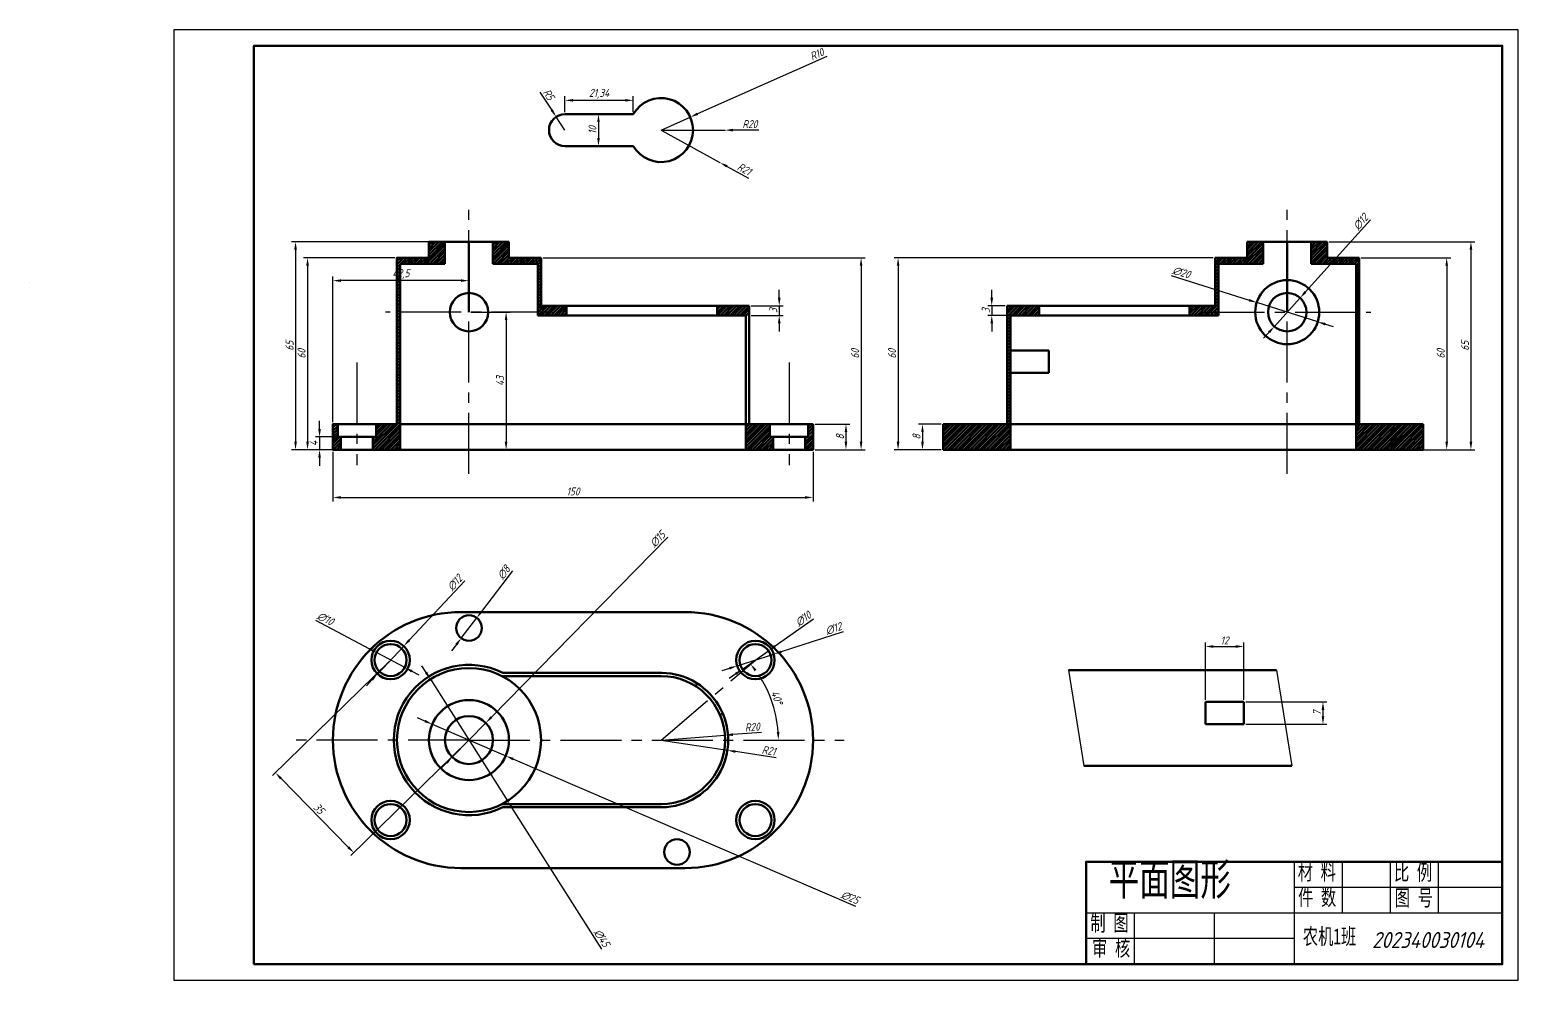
# Model space of a CAD drawing. Header units: millimetres. Extents: x -45 to 420, y 0 to 297.
import ezdxf

# ---------------------------------------------------------------- set-up
doc = ezdxf.new("R2010")
doc.units = ezdxf.units.MM
doc.linetypes.add('CENTER2', pattern=[28.575, 19.05, -3.175, 3.175, -3.175])
doc.layers.get('0').update_dxf_attribs({"linetype": 'ZIGZAG'})
doc.layers.get('Defpoints').update_dxf_attribs({"linetype": 'CENTER2'})
doc.layers.add('粗实线', color=6, linetype='Continuous', lineweight=50)
doc.layers.add('细实线', color=4, linetype='Continuous', lineweight=25)
doc.styles.get("Standard").update_dxf_attribs({"font": 'gbeitc.shx', "bigfont": 'gbcbig.shx'})
doc.styles.add('汉字', font='simfang.ttf', dxfattribs={"width": 0.7})
doc.linetypes.add('ZIGZAG', pattern='A,0.00254,-5.08,[131,ltypeshp.shx,S=5.08,R=0,X=-5.08,Y=0],-10.16,[131,ltypeshp.shx,S=5.08,R=180,X=5.08,Y=0],-5.08', length=20.32254)
doc.dimstyles.new('ISO-25', dxfattribs={"dimtxt": 2.5, "dimasz": 2.5, "dimexe": 1.25, "dimexo": 0.625, "dimtad": 1, "dimtxsty": 'Standard', "dimcen": 2.5, "dimadec": 0, "dimazin": 0, "dimtfac": 1, "dimtmove": 0, "dimatfit": 3, "dimfxl": 1, "dimarcsym": 0})

# ---------------------------------------------------------------- blocks, each defined once
blk = doc.blocks.new('*D3')
at = {"layer": 'Defpoints', "color": 0, "transparency": 16777216}
for p in [(97.42, 80.41), (86.92, 69.7)]:
    blk.add_point(p, dxfattribs=at)
at = {"layer": '粗实线', "color": 0, "lineweight": -2, "transparency": 16777216}
for p, q in [((154.28, 138.4), (99.17, 82.2)), ((86.92, 69.7), (97.42, 80.41)), ((85.17, 67.92), (83.42, 66.13))]:
    blk.add_line(p, q, dxfattribs=at)
at = {"layer": '粗实线', "color": 0, "transparency": 16777216}
for points in [[(98.88, 82.49), (99.47, 81.91), (97.42, 80.41)], [(84.87, 68.21), (85.47, 67.63), (86.92, 69.7)]]:
    blk.add_solid(points, dxfattribs=at)
at = {"layer": '粗实线', "color": 0, "transparency": 16777216, "insert": (151.12, 137.85), "char_height": 2.5, "attachment_point": 5, "rotation": 45.5629}
blk.add_mtext('∅15', dxfattribs=at)
blk = doc.blocks.new('*D4')
at = {"layer": 'Defpoints', "color": 0, "transparency": 16777216}
for p in [(80.69, 80), (103.66, 70.12)]:
    blk.add_point(p, dxfattribs=at)
at = {"layer": '粗实线', "color": 0, "lineweight": -2, "transparency": 16777216}
for p, q in [((78.4, 80.99), (76.1, 81.98)), ((80.69, 80), (103.66, 70.12)), ((213.09, 23.02), (105.95, 69.13))]:
    blk.add_line(p, q, dxfattribs=at)
at = {"layer": '粗实线', "color": 0, "transparency": 16777216}
for points in [[(78.56, 81.37), (78.23, 80.61), (80.69, 80)], [(106.12, 69.51), (105.79, 68.75), (103.66, 70.12)]]:
    blk.add_solid(points, dxfattribs=at)
at = {"layer": '粗实线', "color": 0, "transparency": 16777216, "insert": (211.24, 25.86), "char_height": 2.5, "attachment_point": 5, "rotation": 336.7152}
blk.add_mtext('∅25', dxfattribs=at)
blk = doc.blocks.new('*D5')
at = {"layer": 'Defpoints', "color": 0, "transparency": 16777216}
for p in [(80.11, 94.05), (104.23, 56.07)]:
    blk.add_point(p, dxfattribs=at)
at = {"layer": '粗实线', "color": 0, "lineweight": -2, "transparency": 16777216}
for p, q in [((78.77, 96.16), (77.43, 98.27)), ((80.11, 94.05), (104.23, 56.07)), ((133.67, 9.72), (105.57, 53.95))]:
    blk.add_line(p, q, dxfattribs=at)
at = {"layer": '粗实线', "color": 0, "transparency": 16777216}
for points in [[(79.12, 96.39), (78.42, 95.94), (80.11, 94.05)], [(105.93, 54.18), (105.22, 53.73), (104.23, 56.07)]]:
    blk.add_solid(points, dxfattribs=at)
at = {"layer": '粗实线', "color": 0, "transparency": 16777216, "insert": (133.69, 13.18), "char_height": 2.5, "attachment_point": 5, "rotation": 302.4157}
blk.add_mtext('∅45', dxfattribs=at)
blk = doc.blocks.new('*D10')
at = {"layer": 'Defpoints', "color": 0, "transparency": 16777216}
for p in [(338.29, 211.77), (357.36, 205.74)]:
    blk.add_point(p, dxfattribs=at)
at = {"layer": '粗实线', "color": 0, "lineweight": -2, "transparency": 16777216}
for p, q in [((311.57, 220.21), (335.91, 212.52)), ((357.36, 205.74), (338.29, 211.77)), ((359.75, 204.99), (362.13, 204.24))]:
    blk.add_line(p, q, dxfattribs=at)
at = {"layer": '粗实线', "color": 0, "transparency": 16777216}
for points in [[(336.03, 212.92), (335.78, 212.12), (338.29, 211.77)], [(359.87, 205.39), (359.62, 204.59), (357.36, 205.74)]]:
    blk.add_solid(points, dxfattribs=at)
at = {"layer": '粗实线', "color": 0, "transparency": 16777216, "insert": (314.76, 221.16), "char_height": 2.5, "attachment_point": 5, "rotation": 342.4742}
blk.add_mtext('∅20', dxfattribs=at)
blk = doc.blocks.new('*D11')
at = {"layer": 'Defpoints', "color": 0, "transparency": 16777216}
for p in [(351.85, 213.21), (343.81, 204.3)]:
    blk.add_point(p, dxfattribs=at)
at = {"layer": '粗实线', "color": 0, "lineweight": -2, "transparency": 16777216}
for p, q in [((373.89, 237.62), (353.52, 215.06)), ((343.81, 204.3), (351.85, 213.21)), ((342.13, 202.45), (340.45, 200.59))]:
    blk.add_line(p, q, dxfattribs=at)
at = {"layer": '粗实线', "color": 0, "transparency": 16777216}
for points in [[(353.21, 215.34), (353.83, 214.78), (351.85, 213.21)], [(341.82, 202.73), (342.44, 202.17), (343.81, 204.3)]]:
    blk.add_solid(points, dxfattribs=at)
at = {"layer": '粗实线', "color": 0, "transparency": 16777216, "insert": (370.75, 236.94), "char_height": 2.5, "attachment_point": 5, "rotation": 47.9179}
blk.add_mtext('∅12', dxfattribs=at)
blk = doc.blocks.new('*D12')
at = {"layer": 'Defpoints', "color": 0, "transparency": 16777216}
for p in [(152.17, 265.65), (161.31, 269.71)]:
    blk.add_point(p, dxfattribs=at)
at = {"layer": '粗实线', "color": 0, "lineweight": -2, "transparency": 16777216}
for p, q in [((203.94, 288.67), (163.59, 270.73)), ((152.17, 265.65), (161.31, 269.71))]:
    blk.add_line(p, q, dxfattribs=at)
at = {"layer": '粗实线', "color": 0, "transparency": 16777216}
blk.add_solid([(163.43, 271.11), (163.76, 270.35), (161.31, 269.71)], dxfattribs=at)
at = {"layer": '粗实线', "color": 0, "transparency": 16777216, "insert": (200.84, 289.35), "char_height": 2.5, "attachment_point": 5, "rotation": 23.9771}
blk.add_mtext('R10', dxfattribs=at)
blk = doc.blocks.new('*D13')
at = {"layer": 'Defpoints', "color": 0, "transparency": 16777216}
for p in [(94.6, 113.24), (89.75, 106.88)]:
    blk.add_point(p, dxfattribs=at)
at = {"layer": '粗实线', "color": 0, "lineweight": -2, "transparency": 16777216}
for p, q in [((105.78, 127.91), (96.11, 115.23)), ((89.75, 106.88), (94.6, 113.24)), ((88.23, 104.89), (86.72, 102.9))]:
    blk.add_line(p, q, dxfattribs=at)
at = {"layer": '粗实线', "color": 0, "transparency": 16777216}
for points in [[(95.78, 115.48), (96.44, 114.98), (94.6, 113.24)], [(87.9, 105.14), (88.57, 104.64), (89.75, 106.88)]]:
    blk.add_solid(points, dxfattribs=at)
at = {"layer": '粗实线', "color": 0, "transparency": 16777216, "insert": (103.04, 127.41), "char_height": 2.5, "attachment_point": 5, "rotation": 52.6988}
blk.add_mtext('∅8', dxfattribs=at)
blk = doc.blocks.new('*D14')
at = {"layer": 'Defpoints', "color": 0, "transparency": 16777216}
for p in [(71.78, 104.43), (63.57, 95.68)]:
    blk.add_point(p, dxfattribs=at)
at = {"layer": '粗实线', "color": 0, "lineweight": -2, "transparency": 16777216}
for p, q in [((90.92, 124.83), (73.5, 106.26)), ((63.57, 95.68), (71.78, 104.43)), ((61.86, 93.86), (60.15, 92.04))]:
    blk.add_line(p, q, dxfattribs=at)
at = {"layer": '粗实线', "color": 0, "transparency": 16777216}
for points in [[(73.19, 106.54), (73.8, 105.97), (71.78, 104.43)], [(61.56, 94.15), (62.17, 93.58), (63.57, 95.68)]]:
    blk.add_solid(points, dxfattribs=at)
at = {"layer": '粗实线', "color": 0, "transparency": 16777216, "insert": (87.77, 124.21), "char_height": 2.5, "attachment_point": 5, "rotation": 46.8171}
blk.add_mtext('∅12', dxfattribs=at)
blk = doc.blocks.new('*D15')
at = {"layer": 'Defpoints', "color": 0, "transparency": 16777216}
for p in [(63.26, 102.4), (72.1, 97.72)]:
    blk.add_point(p, dxfattribs=at)
at = {"layer": '粗实线', "color": 0, "lineweight": -2, "transparency": 16777216}
for p, q in [((44.17, 112.5), (61.05, 103.57)), ((72.1, 97.72), (63.26, 102.4)), ((74.31, 96.55), (76.52, 95.38))]:
    blk.add_line(p, q, dxfattribs=at)
at = {"layer": '粗实线', "color": 0, "transparency": 16777216}
for points in [[(61.24, 103.94), (60.85, 103.2), (63.26, 102.4)], [(74.5, 96.92), (74.11, 96.18), (72.1, 97.72)]]:
    blk.add_solid(points, dxfattribs=at)
at = {"layer": '粗实线', "color": 0, "transparency": 16777216, "insert": (47.3, 112.96), "char_height": 2.5, "attachment_point": 5, "rotation": 332.1172}
blk.add_mtext('∅10', dxfattribs=at)
blk = doc.blocks.new('*D16')
at = {"layer": 'Defpoints', "color": 0, "transparency": 16777216}
for p in [(175.96, 98.23), (187.38, 101.89)]:
    blk.add_point(p, dxfattribs=at)
at = {"layer": '粗实线', "color": 0, "lineweight": -2, "transparency": 16777216}
for p, q in [((209.13, 108.87), (189.76, 102.66)), ((175.96, 98.23), (187.38, 101.89)), ((173.57, 97.46), (171.19, 96.7))]:
    blk.add_line(p, q, dxfattribs=at)
at = {"layer": '粗实线', "color": 0, "transparency": 16777216}
for points in [[(189.64, 103.05), (189.89, 102.26), (187.38, 101.89)], [(173.45, 97.86), (173.7, 97.07), (175.96, 98.23)]]:
    blk.add_solid(points, dxfattribs=at)
at = {"layer": '粗实线', "color": 0, "transparency": 16777216, "insert": (206.07, 109.86), "char_height": 2.5, "attachment_point": 5, "rotation": 17.7818}
blk.add_mtext('∅12', dxfattribs=at)
blk = doc.blocks.new('*D17')
at = {"layer": 'Defpoints', "color": 0, "transparency": 16777216}
for p in [(185.75, 102.95), (177.59, 97.17)]:
    blk.add_point(p, dxfattribs=at)
at = {"layer": '粗实线', "color": 0, "lineweight": -2, "transparency": 16777216}
for p, q in [((199.78, 112.87), (187.79, 104.39)), ((177.59, 97.17), (185.75, 102.95)), ((175.55, 95.73), (173.51, 94.28))]:
    blk.add_line(p, q, dxfattribs=at)
at = {"layer": '粗实线', "color": 0, "transparency": 16777216}
for points in [[(187.55, 104.73), (188.03, 104.05), (185.75, 102.95)], [(175.31, 96.07), (175.79, 95.39), (177.59, 97.17)]]:
    blk.add_solid(points, dxfattribs=at)
at = {"layer": '粗实线', "color": 0, "transparency": 16777216, "insert": (196.61, 112.93), "char_height": 2.5, "attachment_point": 5, "rotation": 35.2844}
blk.add_mtext('∅10', dxfattribs=at)
blk = doc.blocks.new('*D18')
at = {"layer": 'Defpoints', "color": 0, "transparency": 16777216}
for p in [(143.51, 274.95), (122.17, 270.65), (143.51, 270.65)]:
    blk.add_point(p, dxfattribs=at)
at = {"layer": '粗实线', "color": 0, "lineweight": -2, "transparency": 16777216}
for p, q in [((122.17, 271.27), (122.17, 276.2)), ((124.67, 274.95), (141.01, 274.95)), ((143.51, 271.27), (143.51, 276.2))]:
    blk.add_line(p, q, dxfattribs=at)
at = {"layer": '粗实线', "color": 0, "transparency": 16777216}
for points in [[(124.67, 275.36), (124.67, 274.53), (122.17, 274.95)], [(141.01, 275.36), (141.01, 274.53), (143.51, 274.95)]]:
    blk.add_solid(points, dxfattribs=at)
at = {"layer": '粗实线', "color": 0, "transparency": 16777216, "insert": (132.84, 276.98), "char_height": 2.5, "attachment_point": 5}
blk.add_mtext('21,34', dxfattribs=at)
blk = doc.blocks.new('*D19')
at = {"layer": 'Defpoints', "color": 0, "transparency": 16777216}
for p in [(119.41, 269.82), (122.17, 265.65)]:
    blk.add_point(p, dxfattribs=at)
at = {"layer": '粗实线', "color": 0, "lineweight": -2, "transparency": 16777216}
for p, q in [((114.34, 277.45), (118.03, 271.9)), ((122.17, 265.65), (119.41, 269.82))]:
    blk.add_line(p, q, dxfattribs=at)
at = {"layer": '粗实线', "color": 0, "transparency": 16777216}
blk.add_solid([(118.38, 272.13), (117.68, 271.67), (119.41, 269.82)], dxfattribs=at)
at = {"layer": '粗实线', "color": 0, "transparency": 16777216, "insert": (117.06, 276.75), "char_height": 2.5, "attachment_point": 5, "rotation": 303.5512}
blk.add_mtext('R5', dxfattribs=at)
blk = doc.blocks.new('*D20')
at = {"layer": 'Defpoints', "color": 0, "transparency": 16777216}
for p in [(143.51, 270.65), (132.63, 260.65), (143.51, 260.65)]:
    blk.add_point(p, dxfattribs=at)
at = {"layer": '粗实线', "color": 0, "lineweight": -2, "transparency": 16777216}
for p, q in [((142.89, 270.65), (131.38, 270.65)), ((132.63, 268.15), (132.63, 263.15)), ((142.89, 260.65), (131.38, 260.65))]:
    blk.add_line(p, q, dxfattribs=at)
at = {"layer": '粗实线', "color": 0, "transparency": 16777216}
for points in [[(132.22, 268.15), (133.05, 268.15), (132.63, 270.65)], [(132.22, 263.15), (133.05, 263.15), (132.63, 260.65)]]:
    blk.add_solid(points, dxfattribs=at)
at = {"layer": '粗实线', "color": 0, "transparency": 16777216, "insert": (130.76, 265.65), "char_height": 2.5, "attachment_point": 5, "rotation": 90}
blk.add_mtext('10', dxfattribs=at)
blk = doc.blocks.new('*D21')
at = {"layer": 'Defpoints', "color": 0, "transparency": 16777216}
for p in [(152.17, 265.65), (172.17, 265.65)]:
    blk.add_point(p, dxfattribs=at)
at = {"layer": '粗实线', "color": 0, "lineweight": -2, "transparency": 16777216}
for p, q in [((152.17, 265.65), (172.17, 265.65)), ((182.69, 265.65), (174.67, 265.65))]:
    blk.add_line(p, q, dxfattribs=at)
at = {"layer": '粗实线', "color": 0, "transparency": 16777216}
blk.add_solid([(174.67, 266.07), (174.67, 265.23), (172.17, 265.65)], dxfattribs=at)
at = {"layer": '粗实线', "color": 0, "transparency": 16777216, "insert": (179.93, 267.52), "char_height": 2.5, "attachment_point": 5}
blk.add_mtext('R20', dxfattribs=at)
blk = doc.blocks.new('*D22')
at = {"layer": 'Defpoints', "color": 0, "transparency": 16777216}
for p in [(152.17, 265.65), (170.57, 255.53)]:
    blk.add_point(p, dxfattribs=at)
at = {"layer": '粗实线', "color": 0, "lineweight": -2, "transparency": 16777216}
for p, q in [((152.17, 265.65), (170.57, 255.53)), ((179.61, 250.56), (172.76, 254.32))]:
    blk.add_line(p, q, dxfattribs=at)
at = {"layer": '粗实线', "color": 0, "transparency": 16777216}
blk.add_solid([(172.96, 254.69), (172.56, 253.96), (170.57, 255.53)], dxfattribs=at)
at = {"layer": '粗实线', "color": 0, "transparency": 16777216, "insert": (178.19, 253.48), "char_height": 2.5, "attachment_point": 5, "rotation": 331.1852}
blk.add_mtext('R21', dxfattribs=at)
blk = doc.blocks.new('*D23')
at = {"layer": 'Defpoints', "color": 0, "transparency": 16777216}
for p in [(199.67, 173.76), (199.67, 165.76), (209.95, 165.76)]:
    blk.add_point(p, dxfattribs=at)
at = {"layer": '粗实线', "color": 0, "lineweight": -2, "transparency": 16777216}
for p, q in [((200.3, 173.76), (211.2, 173.76)), ((209.95, 171.26), (209.95, 168.26)), ((200.3, 165.76), (211.2, 165.76))]:
    blk.add_line(p, q, dxfattribs=at)
at = {"layer": '粗实线', "color": 0, "transparency": 16777216}
for points in [[(209.54, 171.26), (210.37, 171.26), (209.95, 173.76)], [(209.54, 168.26), (210.37, 168.26), (209.95, 165.76)]]:
    blk.add_solid(points, dxfattribs=at)
at = {"layer": '粗实线', "color": 0, "transparency": 16777216, "insert": (208.08, 169.76), "char_height": 2.5, "attachment_point": 5, "rotation": 90}
blk.add_mtext('8', dxfattribs=at)
blk = doc.blocks.new('*D24')
at = {"layer": 'Defpoints', "color": 0, "transparency": 16777216}
for p in [(179.67, 210.76), (179.67, 207.76), (189.11, 207.76)]:
    blk.add_point(p, dxfattribs=at)
at = {"layer": '粗实线', "color": 0, "lineweight": -2, "transparency": 16777216}
for p, q in [((189.11, 213.26), (189.11, 215.76)), ((180.3, 210.76), (190.36, 210.76)), ((189.11, 210.76), (189.11, 207.76)), ((180.3, 207.76), (190.36, 207.76)), ((189.11, 205.26), (189.11, 202.76))]:
    blk.add_line(p, q, dxfattribs=at)
at = {"layer": '粗实线', "color": 0, "transparency": 16777216}
for points in [[(188.69, 213.26), (189.53, 213.26), (189.11, 210.76)], [(188.69, 205.26), (189.53, 205.26), (189.11, 207.76)]]:
    blk.add_solid(points, dxfattribs=at)
at = {"layer": '粗实线', "color": 0, "transparency": 16777216, "insert": (187.24, 209.26), "char_height": 2.5, "attachment_point": 5, "rotation": 90}
blk.add_mtext('3', dxfattribs=at)
blk = doc.blocks.new('*D27')
at = {"layer": 'Defpoints', "color": 0, "transparency": 16777216}
for p in [(114.67, 225.76), (199.67, 165.76), (214.68, 165.76)]:
    blk.add_point(p, dxfattribs=at)
at = {"layer": '粗实线', "color": 0, "lineweight": -2, "transparency": 16777216}
for p, q in [((115.3, 225.76), (215.93, 225.76)), ((214.68, 223.26), (214.68, 168.26)), ((200.3, 165.76), (215.93, 165.76))]:
    blk.add_line(p, q, dxfattribs=at)
at = {"layer": '粗实线', "color": 0, "transparency": 16777216}
for points in [[(214.26, 223.26), (215.09, 223.26), (214.68, 225.76)], [(214.26, 168.26), (215.09, 168.26), (214.68, 165.76)]]:
    blk.add_solid(points, dxfattribs=at)
at = {"layer": '粗实线', "color": 0, "transparency": 16777216, "insert": (212.8, 195.76), "char_height": 2.5, "attachment_point": 5, "rotation": 90}
blk.add_mtext('60', dxfattribs=at)
blk = doc.blocks.new('*D28')
at = {"layer": 'Defpoints', "color": 0, "transparency": 16777216}
for p in [(104.67, 230.76), (37.98, 165.76), (49.67, 165.76)]:
    blk.add_point(p, dxfattribs=at)
at = {"layer": '粗实线', "color": 0, "lineweight": -2, "transparency": 16777216}
for p, q in [((104.05, 230.76), (36.73, 230.76)), ((37.98, 228.26), (37.98, 168.26)), ((49.05, 165.76), (36.73, 165.76))]:
    blk.add_line(p, q, dxfattribs=at)
at = {"layer": '粗实线', "color": 0, "transparency": 16777216}
for points in [[(37.57, 228.26), (38.4, 228.26), (37.98, 230.76)], [(37.57, 168.26), (38.4, 168.26), (37.98, 165.76)]]:
    blk.add_solid(points, dxfattribs=at)
at = {"layer": '粗实线', "color": 0, "transparency": 16777216, "insert": (36.11, 198.26), "char_height": 2.5, "attachment_point": 5, "rotation": 90}
blk.add_mtext('65', dxfattribs=at)
blk = doc.blocks.new('*D29')
at = {"layer": 'Defpoints', "color": 0, "transparency": 16777216}
for p in [(69.67, 225.76), (41.73, 165.76), (49.67, 165.76)]:
    blk.add_point(p, dxfattribs=at)
at = {"layer": '粗实线', "color": 0, "lineweight": -2, "transparency": 16777216}
for p, q in [((69.05, 225.76), (40.48, 225.76)), ((41.73, 223.26), (41.73, 168.26)), ((49.05, 165.76), (40.48, 165.76))]:
    blk.add_line(p, q, dxfattribs=at)
at = {"layer": '粗实线', "color": 0, "transparency": 16777216}
for points in [[(41.32, 223.26), (42.15, 223.26), (41.73, 225.76)], [(41.32, 168.26), (42.15, 168.26), (41.73, 165.76)]]:
    blk.add_solid(points, dxfattribs=at)
at = {"layer": '粗实线', "color": 0, "transparency": 16777216, "insert": (39.86, 195.76), "char_height": 2.5, "attachment_point": 5, "rotation": 90}
blk.add_mtext('60', dxfattribs=at)
blk = doc.blocks.new('*D31')
at = {"layer": 'Defpoints', "color": 0, "transparency": 16777216}
for p in [(325.33, 225.76), (226.24, 165.76), (240.33, 165.76)]:
    blk.add_point(p, dxfattribs=at)
at = {"layer": '粗实线', "color": 0, "lineweight": -2, "transparency": 16777216}
for p, q in [((324.7, 225.76), (224.99, 225.76)), ((226.24, 223.26), (226.24, 168.26)), ((239.7, 165.76), (224.99, 165.76))]:
    blk.add_line(p, q, dxfattribs=at)
at = {"layer": '粗实线', "color": 0, "transparency": 16777216}
for points in [[(225.82, 223.26), (226.65, 223.26), (226.24, 225.76)], [(225.82, 168.26), (226.65, 168.26), (226.24, 165.76)]]:
    blk.add_solid(points, dxfattribs=at)
at = {"layer": '粗实线', "color": 0, "transparency": 16777216, "insert": (224.36, 195.76), "char_height": 2.5, "attachment_point": 5, "rotation": 90}
blk.add_mtext('60', dxfattribs=at)
blk = doc.blocks.new('*D32')
at = {"layer": 'Defpoints', "color": 0, "transparency": 16777216}
for p in [(370.33, 225.76), (390.33, 165.76), (397.65, 165.76)]:
    blk.add_point(p, dxfattribs=at)
at = {"layer": '粗实线', "color": 0, "lineweight": -2, "transparency": 16777216}
for p, q in [((370.95, 225.76), (398.9, 225.76)), ((397.65, 223.26), (397.65, 168.26)), ((390.95, 165.76), (398.9, 165.76))]:
    blk.add_line(p, q, dxfattribs=at)
at = {"layer": '粗实线', "color": 0, "transparency": 16777216}
for points in [[(397.23, 223.26), (398.07, 223.26), (397.65, 225.76)], [(397.23, 168.26), (398.07, 168.26), (397.65, 165.76)]]:
    blk.add_solid(points, dxfattribs=at)
at = {"layer": '粗实线', "color": 0, "transparency": 16777216, "insert": (395.78, 195.76), "char_height": 2.5, "attachment_point": 5, "rotation": 90}
blk.add_mtext('60', dxfattribs=at)
blk = doc.blocks.new('*D33')
at = {"layer": 'Defpoints', "color": 0, "transparency": 16777216}
for p in [(360.33, 230.76), (360.33, 165.76), (405.22, 165.76)]:
    blk.add_point(p, dxfattribs=at)
at = {"layer": '粗实线', "color": 0, "lineweight": -2, "transparency": 16777216}
for p, q in [((360.95, 230.76), (406.47, 230.76)), ((405.22, 228.26), (405.22, 168.26)), ((360.95, 165.76), (406.47, 165.76))]:
    blk.add_line(p, q, dxfattribs=at)
at = {"layer": '粗实线', "color": 0, "transparency": 16777216}
for points in [[(404.8, 228.26), (405.64, 228.26), (405.22, 230.76)], [(404.8, 168.26), (405.64, 168.26), (405.22, 165.76)]]:
    blk.add_solid(points, dxfattribs=at)
at = {"layer": '粗实线', "color": 0, "transparency": 16777216, "insert": (403.34, 198.26), "char_height": 2.5, "attachment_point": 5, "rotation": 90}
blk.add_mtext('65', dxfattribs=at)
blk = doc.blocks.new('*D34')
at = {"layer": 'Defpoints', "color": 0, "transparency": 16777216}
for p in [(240.33, 173.76), (233.86, 165.76), (240.33, 165.76)]:
    blk.add_point(p, dxfattribs=at)
at = {"layer": '粗实线', "color": 0, "lineweight": -2, "transparency": 16777216}
for p, q in [((239.7, 173.76), (232.61, 173.76)), ((233.86, 171.26), (233.86, 168.26)), ((239.7, 165.76), (232.61, 165.76))]:
    blk.add_line(p, q, dxfattribs=at)
at = {"layer": '粗实线', "color": 0, "transparency": 16777216}
for points in [[(233.44, 171.26), (234.28, 171.26), (233.86, 173.76)], [(233.44, 168.26), (234.28, 168.26), (233.86, 165.76)]]:
    blk.add_solid(points, dxfattribs=at)
at = {"layer": '粗实线', "color": 0, "transparency": 16777216, "insert": (231.99, 169.76), "char_height": 2.5, "attachment_point": 5, "rotation": 90}
blk.add_mtext('8', dxfattribs=at)
blk = doc.blocks.new('*D35')
at = {"layer": 'Defpoints', "color": 0, "transparency": 16777216}
for p in [(260.33, 210.76), (255.51, 207.76), (261.33, 207.76)]:
    blk.add_point(p, dxfattribs=at)
at = {"layer": '粗实线', "color": 0, "lineweight": -2, "transparency": 16777216}
for p, q in [((255.51, 213.26), (255.51, 215.76)), ((259.7, 210.76), (254.26, 210.76)), ((255.51, 210.76), (255.51, 207.76)), ((260.7, 207.76), (254.26, 207.76)), ((255.51, 205.26), (255.51, 202.76))]:
    blk.add_line(p, q, dxfattribs=at)
at = {"layer": '粗实线', "color": 0, "transparency": 16777216}
for points in [[(255.09, 213.26), (255.93, 213.26), (255.51, 210.76)], [(255.09, 205.26), (255.93, 205.26), (255.51, 207.76)]]:
    blk.add_solid(points, dxfattribs=at)
at = {"layer": '粗实线', "color": 0, "transparency": 16777216, "insert": (253.64, 209.26), "char_height": 2.5, "attachment_point": 5, "rotation": 90}
blk.add_mtext('3', dxfattribs=at)
blk = doc.blocks.new('*D36')
at = {"layer": 'Defpoints', "color": 0, "transparency": 16777216}
for p in [(152.17, 75.06), (172.93, 71.85)]:
    blk.add_point(p, dxfattribs=at)
at = {"layer": '粗实线', "color": 0, "lineweight": -2, "transparency": 16777216}
for p, q in [((152.17, 75.06), (172.93, 71.85)), ((188.17, 69.49), (175.4, 71.47))]:
    blk.add_line(p, q, dxfattribs=at)
at = {"layer": '粗实线', "color": 0, "transparency": 16777216}
blk.add_solid([(175.46, 71.88), (175.33, 71.05), (172.93, 71.85)], dxfattribs=at)
at = {"layer": '粗实线', "color": 0, "transparency": 16777216, "insert": (185.83, 71.75), "char_height": 2.5, "attachment_point": 5, "rotation": 351.2041}
blk.add_mtext('R21', dxfattribs=at)
blk = doc.blocks.new('*D37')
at = {"layer": 'Defpoints', "color": 0, "transparency": 16777216}
for p in [(152.17, 75.06), (172.12, 76.56)]:
    blk.add_point(p, dxfattribs=at)
at = {"layer": '粗实线', "color": 0, "lineweight": -2, "transparency": 16777216}
for p, q in [((152.17, 75.06), (172.12, 76.56)), ((183.57, 77.43), (174.61, 76.75))]:
    blk.add_line(p, q, dxfattribs=at)
at = {"layer": '粗实线', "color": 0, "transparency": 16777216}
blk.add_solid([(174.58, 77.17), (174.64, 76.33), (172.12, 76.56)], dxfattribs=at)
at = {"layer": '粗实线', "color": 0, "transparency": 16777216, "insert": (180.67, 79.09), "char_height": 2.5, "attachment_point": 5, "rotation": 4.3105}
blk.add_mtext('R20', dxfattribs=at)
blk = doc.blocks.new('*D39')
at = {"layer": 'Defpoints', "color": 0, "lineweight": -2, "transparency": 16777216}
blk.add_arc((152.17, 75.06), 36.68, 3.9059, 36.3788, dxfattribs=at)
at = {"layer": 'Defpoints', "color": 0, "transparency": 16777216}
for p in [(181.67, 100.06), (187.85, 83.58), (92.17, 75.06), (152.17, 75.06), (209.39, 75.06)]:
    blk.add_point(p, dxfattribs=at)
for points in [[(181.38, 96.56), (182.03, 97.07), (180.15, 98.78)], [(189.18, 77.57), (188.35, 77.54), (188.85, 75.06)]]:
    blk.add_solid(points, dxfattribs=at)
at = {"layer": 'Defpoints', "color": 0, "transparency": 16777216, "insert": (188.37, 88.34), "char_height": 2.5, "attachment_point": 5, "rotation": 290.1424}
blk.add_mtext('40°', dxfattribs=at)
blk = doc.blocks.new('*D40')
at = {"layer": 'Defpoints', "color": 0, "transparency": 16777216}
for p in [(67.68, 100.06), (92.17, 75.06), (56.2, 39.81)]:
    blk.add_point(p, dxfattribs=at)
at = {"layer": '粗实线', "color": 0, "lineweight": -2, "transparency": 16777216}
for p, q in [((67.23, 99.62), (30.81, 63.93)), ((91.73, 74.62), (55.3, 38.93)), ((33.45, 63.02), (54.45, 41.59))]:
    blk.add_line(p, q, dxfattribs=at)
at = {"layer": '粗实线', "color": 0, "transparency": 16777216}
for points in [[(33.75, 63.31), (33.15, 62.73), (31.7, 64.81)], [(54.74, 41.89), (54.15, 41.3), (56.2, 39.81)]]:
    blk.add_solid(points, dxfattribs=at)
at = {"layer": '粗实线', "color": 0, "transparency": 16777216, "insert": (45.29, 53.62), "char_height": 2.5, "attachment_point": 5, "rotation": 314.4153}
blk.add_mtext('35', dxfattribs=at)
blk = doc.blocks.new('*D41')
at = {"layer": 'Defpoints', "color": 0, "transparency": 16777216}
for p in [(334.24, 86.98), (334.24, 79.98), (358.99, 79.98)]:
    blk.add_point(p, dxfattribs=at)
at = {"layer": '粗实线', "color": 0, "lineweight": -2, "transparency": 16777216}
for p, q in [((334.87, 86.98), (360.24, 86.98)), ((358.99, 84.48), (358.99, 82.48)), ((334.87, 79.98), (360.24, 79.98))]:
    blk.add_line(p, q, dxfattribs=at)
at = {"layer": '粗实线', "color": 0, "transparency": 16777216}
for points in [[(358.58, 84.48), (359.41, 84.48), (358.99, 86.98)], [(358.58, 82.48), (359.41, 82.48), (358.99, 79.98)]]:
    blk.add_solid(points, dxfattribs=at)
at = {"layer": '粗实线', "color": 0, "transparency": 16777216, "insert": (357.12, 83.48), "char_height": 2.5, "attachment_point": 5, "rotation": 90}
blk.add_mtext('7', dxfattribs=at)
blk = doc.blocks.new('*D42')
at = {"layer": 'Defpoints', "color": 0, "transparency": 16777216}
for p in [(334.24, 104.29), (322.24, 86.98), (334.24, 86.98)]:
    blk.add_point(p, dxfattribs=at)
at = {"layer": '粗实线', "color": 0, "lineweight": -2, "transparency": 16777216}
for p, q in [((322.24, 87.6), (322.24, 105.54)), ((324.74, 104.29), (331.74, 104.29)), ((334.24, 87.6), (334.24, 105.54))]:
    blk.add_line(p, q, dxfattribs=at)
at = {"layer": '粗实线', "color": 0, "transparency": 16777216}
for points in [[(324.74, 104.71), (324.74, 103.87), (322.24, 104.29)], [(331.74, 104.71), (331.74, 103.87), (334.24, 104.29)]]:
    blk.add_solid(points, dxfattribs=at)
at = {"layer": '粗实线', "color": 0, "transparency": 16777216, "insert": (328.24, 106.17), "char_height": 2.5, "attachment_point": 5}
blk.add_mtext('12', dxfattribs=at)
blk = doc.blocks.new('*D43')
at = {"layer": 'Defpoints', "color": 0, "transparency": 16777216}
for p in [(51.17, 169.76), (45.48, 165.76), (51.17, 165.76)]:
    blk.add_point(p, dxfattribs=at)
at = {"layer": '粗实线', "color": 0, "lineweight": -2, "transparency": 16777216}
for p, q in [((45.48, 172.26), (45.48, 174.76)), ((50.55, 169.76), (44.23, 169.76)), ((45.48, 169.76), (45.48, 165.76)), ((50.55, 165.76), (44.23, 165.76)), ((45.48, 163.26), (45.48, 160.76))]:
    blk.add_line(p, q, dxfattribs=at)
at = {"layer": '粗实线', "color": 0, "transparency": 16777216}
for points in [[(45.06, 172.26), (45.9, 172.26), (45.48, 169.76)], [(45.06, 163.26), (45.9, 163.26), (45.48, 165.76)]]:
    blk.add_solid(points, dxfattribs=at)
at = {"layer": '粗实线', "color": 0, "transparency": 16777216, "insert": (43.6, 167.76), "char_height": 2.5, "attachment_point": 5, "rotation": 90}
blk.add_mtext('4', dxfattribs=at)
blk = doc.blocks.new('*D44')
at = {"layer": 'Defpoints', "color": 0, "transparency": 16777216}
for p in [(49.67, 165.76), (199.67, 165.76), (199.67, 150.86)]:
    blk.add_point(p, dxfattribs=at)
at = {"layer": '粗实线', "color": 0, "lineweight": -2, "transparency": 16777216}
for p, q in [((49.67, 165.13), (49.67, 149.61)), ((199.67, 165.13), (199.67, 149.61)), ((52.17, 150.86), (197.17, 150.86))]:
    blk.add_line(p, q, dxfattribs=at)
at = {"layer": '粗实线', "color": 0, "transparency": 16777216}
for points in [[(52.17, 151.28), (52.17, 150.44), (49.67, 150.86)], [(197.17, 151.28), (197.17, 150.44), (199.67, 150.86)]]:
    blk.add_solid(points, dxfattribs=at)
at = {"layer": '粗实线', "color": 0, "transparency": 16777216, "insert": (124.67, 152.73), "char_height": 2.5, "attachment_point": 5}
blk.add_mtext('150', dxfattribs=at)
blk = doc.blocks.new('*D45')
at = {"layer": 'Defpoints', "color": 0, "transparency": 16777216}
for p in [(92.17, 208.76), (92.17, 165.76), (103.77, 165.76)]:
    blk.add_point(p, dxfattribs=at)
at = {"layer": '粗实线', "color": 0, "lineweight": -2, "transparency": 16777216}
for p, q in [((92.8, 208.76), (105.02, 208.76)), ((103.77, 206.26), (103.77, 168.26)), ((92.8, 165.76), (105.02, 165.76))]:
    blk.add_line(p, q, dxfattribs=at)
at = {"layer": '粗实线', "color": 0, "transparency": 16777216}
for points in [[(103.35, 206.26), (104.18, 206.26), (103.77, 208.76)], [(103.35, 168.26), (104.18, 168.26), (103.77, 165.76)]]:
    blk.add_solid(points, dxfattribs=at)
at = {"layer": '粗实线', "color": 0, "transparency": 16777216, "insert": (101.89, 187.26), "char_height": 2.5, "attachment_point": 5, "rotation": 90}
blk.add_mtext('43', dxfattribs=at)
blk = doc.blocks.new('*D46')
at = {"layer": 'Defpoints', "color": 0, "transparency": 16777216}
for p in [(49.67, 218.61), (92.17, 208.76), (49.67, 173.76)]:
    blk.add_point(p, dxfattribs=at)
at = {"layer": '粗实线', "color": 0, "lineweight": -2, "transparency": 16777216}
for p, q in [((49.67, 174.38), (49.67, 219.86)), ((89.67, 218.61), (52.17, 218.61)), ((92.17, 209.38), (92.17, 219.86))]:
    blk.add_line(p, q, dxfattribs=at)
at = {"layer": '粗实线', "color": 0, "transparency": 16777216}
for points in [[(52.17, 219.02), (52.17, 218.19), (49.67, 218.61)], [(89.67, 219.02), (89.67, 218.19), (92.17, 218.61)]]:
    blk.add_solid(points, dxfattribs=at)
at = {"layer": '粗实线', "color": 0, "transparency": 16777216, "insert": (70.92, 220.64), "char_height": 2.5, "attachment_point": 5}
blk.add_mtext('42,5', dxfattribs=at)

msp = doc.modelspace()

# ---------------------------------------------------------------- hatches: boundary and pattern name
at = {"layer": '粗实线'}
h = msp.add_hatch(dxfattribs=at)
h.set_pattern_fill('JIS_WOOD', color=256)
h.paths.add_polyline_path([(84.674, 230.755), (79.674, 230.755), (79.674, 225.755), (69.674, 225.755), (69.674, 208.755), (70.674, 208.755), (70.674, 223.832), (84.674, 223.832)])
h = msp.add_hatch(dxfattribs=at)
h.set_pattern_fill('JIS_WOOD', color=256)
h.paths.add_polyline_path([(113.674, 207.755), (114.674, 207.755), (114.674, 225.755), (104.674, 225.755), (104.674, 230.755), (99.674, 230.755), (99.674, 223.832), (113.674, 223.832)])
h = msp.add_hatch(dxfattribs=at)
h.set_pattern_fill('JIS_WOOD', color=256)
h.paths.add_polyline_path([(113.674, 207.755), (122.674, 207.755), (122.674, 210.755), (114.674, 210.755), (114.674, 225.755), (104.674, 225.755), (104.674, 230.755), (99.674, 230.755), (99.674, 223.832), (113.674, 223.832)])
h = msp.add_hatch(dxfattribs=at)
h.set_pattern_fill('JIS_WOOD', color=256)
h.paths.add_polyline_path([(326.326, 207.755), (317.326, 207.755), (317.326, 210.755), (325.326, 210.755), (325.326, 225.755), (335.326, 225.755), (335.326, 230.755), (340.326, 230.755), (340.326, 223.832), (326.326, 223.832)])
h = msp.add_hatch(dxfattribs=at)
h.set_pattern_fill('JIS_WOOD', color=256)
h.paths.add_polyline_path([(326.326, 207.755), (325.326, 207.755), (325.326, 225.755), (335.326, 225.755), (335.326, 230.755), (340.326, 230.755), (340.326, 223.832), (326.326, 223.832)])
h = msp.add_hatch(dxfattribs=at)
h.set_pattern_fill('JIS_WOOD', color=256)
h.paths.add_polyline_path([(370.326, 225.755), (360.326, 225.755), (360.326, 230.755), (355.326, 230.755), (355.326, 223.832), (369.326, 223.832), (369.326, 173.755), (369.326, 165.755), (390.326, 165.755), (390.326, 173.755), (370.326, 173.755)])
h = msp.add_hatch(dxfattribs=at)
h.set_pattern_fill('JIS_WOOD', color=256)
h.paths.add_polyline_path([(179.674, 210.755), (169.674, 210.755), (169.674, 207.755), (179.674, 207.755)])
h = msp.add_hatch(dxfattribs=at)
h.set_pattern_fill('JIS_WOOD', color=256)
h.paths.add_polyline_path([(260.326, 173.755), (240.326, 173.755), (240.326, 165.755), (261.326, 165.755), (261.326, 173.755), (261.326, 207.755), (270.326, 207.755), (270.326, 210.755), (260.326, 210.755)])
h = msp.add_hatch(dxfattribs=at)
h.set_pattern_fill('JIS_WOOD', color=256)
h.paths.add_polyline_path([(260.326, 210.755), (270.326, 210.755), (270.326, 207.755), (260.326, 207.755)])
h = msp.add_hatch(dxfattribs=at)
h.set_pattern_fill('JIS_WOOD', color=256)
h.paths.add_polyline_path([(52.174, 169.755), (51.174, 169.755), (51.174, 173.755), (49.674, 173.755), (49.674, 165.755), (52.174, 165.755)])
h.paths.add_polyline_path([(63.174, 169.755), (62.174, 169.755), (62.174, 165.755), (70.674, 165.755), (70.674, 173.755), (70.674, 208.755), (69.674, 208.755), (69.674, 173.755), (63.174, 173.755)])
h = msp.add_hatch(dxfattribs=at)
h.set_pattern_fill('JIS_WOOD', color=256)
h.paths.add_polyline_path([(186.174, 173.755), (178.674, 173.755), (178.674, 165.755), (187.174, 165.755), (187.174, 169.755), (186.174, 169.755)])
h.paths.add_polyline_path([(199.674, 173.755), (198.174, 173.755), (198.174, 169.755), (197.174, 169.755), (197.174, 165.755), (199.674, 165.755)])
h = msp.add_hatch(dxfattribs=at)
h.set_pattern_fill('JIS_WOOD', color=256)
h.paths.add_polyline_path([(369.326, 173.755), (370.326, 173.755), (390.326, 173.755), (390.326, 165.755), (369.326, 165.755)])
h = msp.add_hatch(dxfattribs=at)
h.set_pattern_fill('JIS_WOOD', color=256)
h.paths.add_polyline_path([(380.326, 173.755), (390.326, 173.755), (390.326, 165.755), (380.326, 165.755)])

# ---------------------------------------------------------------- linework, layer by layer
for p, q in [((279.466, 96.908), (284.232, 66.979)), ((344.466, 96.908), (349.232, 66.979))]:
    msp.add_line(p, q)
at = {"layer": 'Defpoints'}
for p, q in [((92.174, 158.221), (92.174, 243.222)), ((347.826, 158.221), (347.826, 243.222)), ((118.297, 208.755), (66.05, 208.755)), ((321.703, 208.755), (373.95, 208.755)), ((57.174, 192.987), (57.174, 160.931)), ((192.174, 192.987), (192.174, 160.931)), ((152.174, 75.059), (181.668, 100.059)), ((92.174, 75.059), (36.499, 75.059)), ((92.174, 75.059), (209.386, 75.059))]:
    msp.add_line(p, q, dxfattribs=at)
at = {"layer": '粗实线'}
for p, q in [((122.174, 270.648), (143.513, 270.648)), ((122.174, 260.648), (143.513, 260.648)), ((79.674, 225.755), (79.674, 230.755)), ((79.674, 230.755), (84.674, 230.755)), ((84.674, 230.755), (84.674, 223.832)), ((84.674, 230.755), (104.674, 230.755)), ((84.674, 230.755), (84.674, 223.832)), ((92.174, 230.755), (92.174, 208.755)), ((99.674, 230.755), (99.674, 223.832)), ((104.674, 230.755), (104.674, 225.755)), ((355.326, 230.755), (335.326, 230.755)), ((335.326, 230.755), (335.326, 225.755)), ((340.326, 230.755), (340.326, 223.832)), ((347.826, 230.755), (347.826, 208.755)), ((360.326, 230.755), (355.326, 230.755)), ((355.326, 230.755), (355.326, 223.832)), ((355.326, 230.755), (355.326, 223.832)), ((360.326, 225.755), (360.326, 230.755)), ((69.674, 173.755), (69.674, 225.755)), ((69.674, 225.755), (79.674, 225.755)), ((84.674, 223.832), (70.674, 223.832)), ((84.674, 223.832), (70.674, 223.832)), ((70.674, 223.832), (70.674, 173.755)), ((99.674, 223.832), (113.674, 223.832)), ((114.674, 225.755), (104.674, 225.755)), ((113.674, 223.832), (113.674, 207.755)), ((114.674, 210.755), (114.674, 225.755)), ((325.326, 210.755), (325.326, 225.755)), ((325.326, 225.755), (335.326, 225.755)), ((340.326, 223.832), (326.326, 223.832)), ((326.326, 223.832), (326.326, 207.755)), ((355.326, 223.832), (369.326, 223.832)), ((355.326, 223.832), (369.326, 223.832)), ((370.326, 225.755), (360.326, 225.755)), ((369.326, 223.832), (369.326, 173.755)), ((370.326, 173.755), (370.326, 225.755)), ((114.674, 210.755), (179.674, 210.755)), ((122.674, 207.755), (122.674, 210.755)), ((169.674, 210.755), (169.674, 207.755)), ((179.674, 210.755), (179.674, 173.755)), ((325.326, 210.755), (260.326, 210.755)), ((260.326, 210.755), (260.326, 173.755)), ((270.326, 210.755), (270.326, 207.755)), ((317.326, 207.755), (317.326, 210.755)), ((114.674, 207.755), (113.674, 207.755)), ((114.674, 207.755), (178.674, 207.755)), ((178.674, 207.755), (178.674, 173.755)), ((325.326, 207.755), (261.326, 207.755)), ((261.326, 207.755), (261.326, 173.755)), ((325.326, 207.755), (326.326, 207.755)), ((261.326, 196.755), (273.326, 196.755)), ((273.326, 196.755), (273.326, 189.755)), ((273.326, 189.755), (261.326, 189.755)), ((49.674, 165.755), (49.674, 173.755)), ((49.674, 173.755), (69.674, 173.755)), ((51.174, 169.755), (51.174, 173.755)), ((52.174, 173.755), (62.174, 173.755)), ((63.174, 169.755), (63.174, 173.755)), ((70.674, 165.755), (70.674, 173.755)), ((70.674, 173.755), (178.674, 173.755)), ((199.674, 173.755), (124.674, 173.755)), ((178.674, 173.755), (178.674, 165.755)), ((179.674, 173.755), (199.674, 173.755)), ((186.174, 169.755), (186.174, 173.755)), ((198.174, 169.755), (198.174, 173.755)), ((199.674, 173.755), (199.674, 165.755)), ((260.326, 173.755), (240.326, 173.755)), ((240.326, 173.755), (240.326, 165.755)), ((369.326, 173.755), (261.326, 173.755)), ((261.326, 173.755), (261.326, 165.755)), ((369.326, 165.755), (369.326, 173.755)), ((390.326, 173.755), (370.326, 173.755)), ((390.326, 165.755), (390.326, 173.755)), ((52.174, 169.755), (51.174, 169.755)), ((52.174, 165.755), (52.174, 169.755)), ((52.174, 169.755), (62.174, 169.755)), ((62.174, 169.755), (62.174, 165.755)), ((62.174, 169.755), (63.174, 169.755)), ((187.174, 169.755), (186.174, 169.755)), ((186.174, 169.755), (198.174, 169.755)), ((187.174, 169.755), (187.174, 165.755)), ((197.174, 169.755), (187.174, 169.755)), ((197.174, 165.755), (197.174, 169.755)), ((49.674, 165.755), (199.674, 165.755)), ((57.174, 165.755), (52.174, 165.755)), ((92.174, 165.755), (57.174, 165.755)), ((390.326, 165.755), (240.326, 165.755)), ((89.674, 115.059), (159.674, 115.059)), ((102.481, 95.059), (152.174, 95.059)), ((102.721, 96.059), (150.971, 96.025)), ((279.466, 96.908), (344.466, 96.908)), ((162.848, 91.972), (163.646, 92.649)), ((322.242, 79.979), (322.242, 86.979)), ((322.242, 86.979), (334.242, 86.979)), ((334.242, 86.979), (334.242, 79.979)), ((170.607, 82.818), (171.405, 83.495)), ((334.242, 79.979), (322.242, 79.979)), ((284.232, 66.979), (349.232, 66.979)), ((152.174, 55.059), (102.481, 55.059)), ((102.721, 54.059), (150.971, 54.094)), ((89.674, 35.059), (159.674, 35.059))]:
    msp.add_line(p, q, dxfattribs=at)
msp.add_lwpolyline([(25, 5), (415, 5), (415, 292), (25, 292)], close=True, dxfattribs=at)
for points in [[(285, 5), (285, 37), (415, 37)], [(415, 37), (415, 5)], [(415, 5), (285, 5)]]:
    msp.add_lwpolyline(points, dxfattribs=at)
for centre, radius in [((347.826, 208.755), 10), ((92.174, 208.755), 6), ((347.826, 208.755), 6), ((92.174, 110.059), 4), ((92.174, 110.059), 4), ((67.679, 100.059), 6), ((67.679, 100.059), 5), ((181.668, 100.059), 6), ((181.668, 100.059), 5), ((92.174, 75.059), 22.5), ((92.174, 75.059), 12.5), ((92.174, 75.059), 12.5), ((92.174, 75.059), 7.5), ((92.174, 75.059), 7.5), ((67.679, 50.059), 6), ((181.668, 50.059), 6), ((67.679, 50.059), 5), ((181.668, 50.059), 5), ((157.174, 40.059), 4)]:
    msp.add_circle(centre, radius, dxfattribs=at)
for centre, radius, start, end in [((152.174, 265.648), 10, 210, 150), ((122.174, 265.648), 5, 90, 270), ((89.674, 75.059), 40, 90, 270), ((159.674, 75.059), 40, 270, 90), ((92.174, 75.059), 23.5, 63.33134, 296.66866), ((152.174, 75.059), 21, 266.71606, 93.28394), ((152.174, 75.059), 20, 270, 90)]:
    msp.add_arc(centre, radius, start, end, dxfattribs=at)
at = {"layer": '细实线'}
for points in [[(0, 0), (420, 0), (420, 297), (0, 297)], [(-45.057, 218.111), (-45.057, 218.111), (-45.057, 218.111), (-45.057, 218.111)]]:
    msp.add_lwpolyline(points, close=True, dxfattribs=at)
for points in [[(350, 37), (350, 5)], [(365, 37), (365, 21)], [(380, 37), (380, 21)], [(395, 37), (395, 21)], [(415, 29), (350, 29)], [(415, 21), (285, 21)], [(300, 21), (300, 5)], [(325, 21), (325, 5)], [(350, 13), (285, 13)]]:
    msp.add_lwpolyline(points, dxfattribs=at)

# ---------------------------------------------------------------- texts
at = {"layer": '细实线', "attachment_point": 1, "style": '汉字'}
for s, width, insert, char_height in [('\\pxt4;平面图形', 44.06998, (292.016, 36.575), 10), ('材 料', 15, (351.115, 36.381), 5), ('比 例', 15, (381.175, 36.259), 5), ('件 数', 15, (351.221, 28.402), 5), ('图 号', 15, (381.428, 28.243), 5), ('制 图', 11.7914, (286.336, 20.374), 5), ('农机1班  ', 49.81664, (352.684, 16.207), 5), ('审 核', 15, (286.843, 12.548), 5)]:
    msp.add_mtext_dynamic_manual_height_columns(s, width=width, gutter_width=12.5, heights=[0], dxfattribs=dict(at, insert=insert, char_height=char_height))
at = {"layer": '细实线', "insert": (374.357, 15.076), "char_height": 5, "attachment_point": 1}
msp.add_mtext_dynamic_manual_height_columns('202340030104', width=25.95965, gutter_width=12.5, heights=[0], dxfattribs=at)

# ---------------------------------------------------------------- dimensions: what is measured, and where the dimension line sits
at = {"layer": 'Defpoints'}
dim = msp.add_angular_dim_2l(base=(187.85, 83.577), line1=((92.174, 75.059), (209.386, 75.059)), line2=((152.174, 75.059), (181.668, 100.059)), dimstyle='ISO-25', dxfattribs=at)
dim.commit()
dim.dimension.update_dxf_attribs({"geometry": '*D39', "text_midpoint": (188.37, 88.336)})
at = {"layer": '粗实线'}
for center, mpoint, picture, middle in [((152.174, 265.648), (161.311, 269.712), '*D12', (201.604, 287.633)), ((152.174, 75.059), (172.117, 76.563), '*D37', (180.814, 77.218)), ((152.174, 75.059), (172.927, 71.848), '*D36', (185.54, 69.896))]:
    dim = msp.add_radius_dim(center=center, mpoint=mpoint, dimstyle='ISO-25', dxfattribs=at)
    dim.commit()
    dim.dimension.update_dxf_attribs({"geometry": picture, "text_midpoint": middle, "dimtype": 164})
for center, mpoint, picture, middle in [((122.174, 265.648), (119.41, 269.815), '*D19', (117.058, 276.755)), ((152.174, 265.648), (172.174, 265.648), '*D21', (179.934, 267.523)), ((152.174, 265.648), (170.573, 255.527), '*D22', (178.185, 253.48))]:
    dim = msp.add_radius_dim(center=center, mpoint=mpoint, dimstyle='ISO-25', dxfattribs=at)
    dim.commit()
    dim.dimension.update_dxf_attribs({"geometry": picture, "text_midpoint": middle})
for base, p1, p2, picture, middle in [((143.513, 274.948), (122.174, 270.648), (143.513, 270.648), '*D18', (132.843, 276.979)), ((49.674, 218.606), (92.174, 208.755), (49.674, 173.755), '*D46', (70.924, 220.637)), ((199.674, 150.858), (49.674, 165.755), (199.674, 165.755), '*D44', (124.674, 152.733)), ((334.242, 104.291), (322.242, 86.979), (334.242, 86.979), '*D42', (328.242, 106.166))]:
    dim = msp.add_linear_dim(base=base, p1=p1, p2=p2, dimstyle='ISO-25', dxfattribs=at)
    dim.commit()
    dim.dimension.update_dxf_attribs({"geometry": picture, "text_midpoint": middle})
for base, p1, p2, picture, middle in [((132.635, 260.648), (143.513, 270.648), (143.513, 260.648), '*D20', (130.76, 265.648)), ((37.984, 165.755), (104.674, 230.755), (49.674, 165.755), '*D28', (36.109, 198.255)), ((405.219, 165.755), (360.326, 230.755), (360.326, 165.755), '*D33', (403.344, 198.255)), ((214.677, 165.755), (114.674, 225.755), (199.674, 165.755), '*D27', (212.802, 195.755)), ((397.651, 165.755), (370.326, 225.755), (390.326, 165.755), '*D32', (395.776, 195.755)), ((189.111, 207.755), (179.674, 210.755), (179.674, 207.755), '*D24', (187.236, 209.255)), ((255.51, 207.755), (260.326, 210.755), (261.326, 207.755), '*D35', (253.635, 209.255)), ((103.767, 165.755), (92.174, 208.755), (92.174, 165.755), '*D45', (101.892, 187.255)), ((45.479, 165.755), (51.174, 169.755), (51.174, 165.755), '*D43', (43.604, 167.755)), ((209.952, 165.755), (199.674, 173.755), (199.674, 165.755), '*D23', (208.077, 169.755)), ((233.862, 165.755), (240.326, 173.755), (240.326, 165.755), '*D34', (231.987, 169.755)), ((358.992, 79.979), (334.242, 86.979), (334.242, 79.979), '*D41', (357.117, 83.479))]:
    dim = msp.add_linear_dim(base=base, p1=p1, p2=p2, angle=90, dimstyle='ISO-25', dxfattribs=at)
    dim.commit()
    dim.dimension.update_dxf_attribs({"geometry": picture, "text_midpoint": middle})
for p1, p2, picture, middle in [((343.805, 204.302), (351.848, 213.208), '*D11', (372.142, 235.683)), ((357.362, 205.744), (338.291, 211.766), '*D10', (314.199, 219.374)), ((86.923, 69.704), (97.424, 80.414), '*D3', (152.458, 136.541)), ((89.75, 106.877), (94.598, 113.241), '*D13', (104.53, 126.278)), ((63.573, 95.684), (71.785, 104.434), '*D14', (89.141, 122.928)), ((177.587, 97.171), (185.75, 102.947), '*D17', (197.693, 111.399)), ((72.098, 97.721), (63.259, 102.398), '*D15', (46.428, 111.303)), ((175.955, 98.227), (187.382, 101.892), '*D16', (206.647, 108.07)), ((80.112, 94.053), (104.235, 56.065), '*D5', (132.104, 12.178)), ((80.692, 80.001), (103.655, 70.118), '*D4', (210.504, 24.136))]:
    dim = msp.add_diameter_dim_2p(p1=p1, p2=p2, dimstyle='ISO-25', dxfattribs=at)
    dim.commit()
    dim.dimension.update_dxf_attribs({"geometry": picture, "text_midpoint": middle, "dimtype": 163})
for base, p1, p2, picture, middle in [((41.734, 165.755), (69.674, 225.755), (49.674, 165.755), '*D29', (41.734, 195.755)), ((226.235, 165.755), (325.326, 225.755), (240.326, 165.755), '*D31', (226.235, 195.755))]:
    dim = msp.add_linear_dim(base=base, p1=p1, p2=p2, angle=90, dimstyle='ISO-25', dxfattribs=at)
    dim.commit()
    dim.dimension.update_dxf_attribs({"geometry": picture, "text_midpoint": middle, "dimtype": 160})
dim = msp.add_aligned_dim(p1=(67.679, 100.059), p2=(92.174, 75.059), distance=-50.368, dimstyle='ISO-25', dxfattribs=at)
dim.commit()
dim.dimension.update_dxf_attribs({"geometry": '*D40', "text_midpoint": (45.288, 53.621)})

doc.saveas('drawing.dxf')
